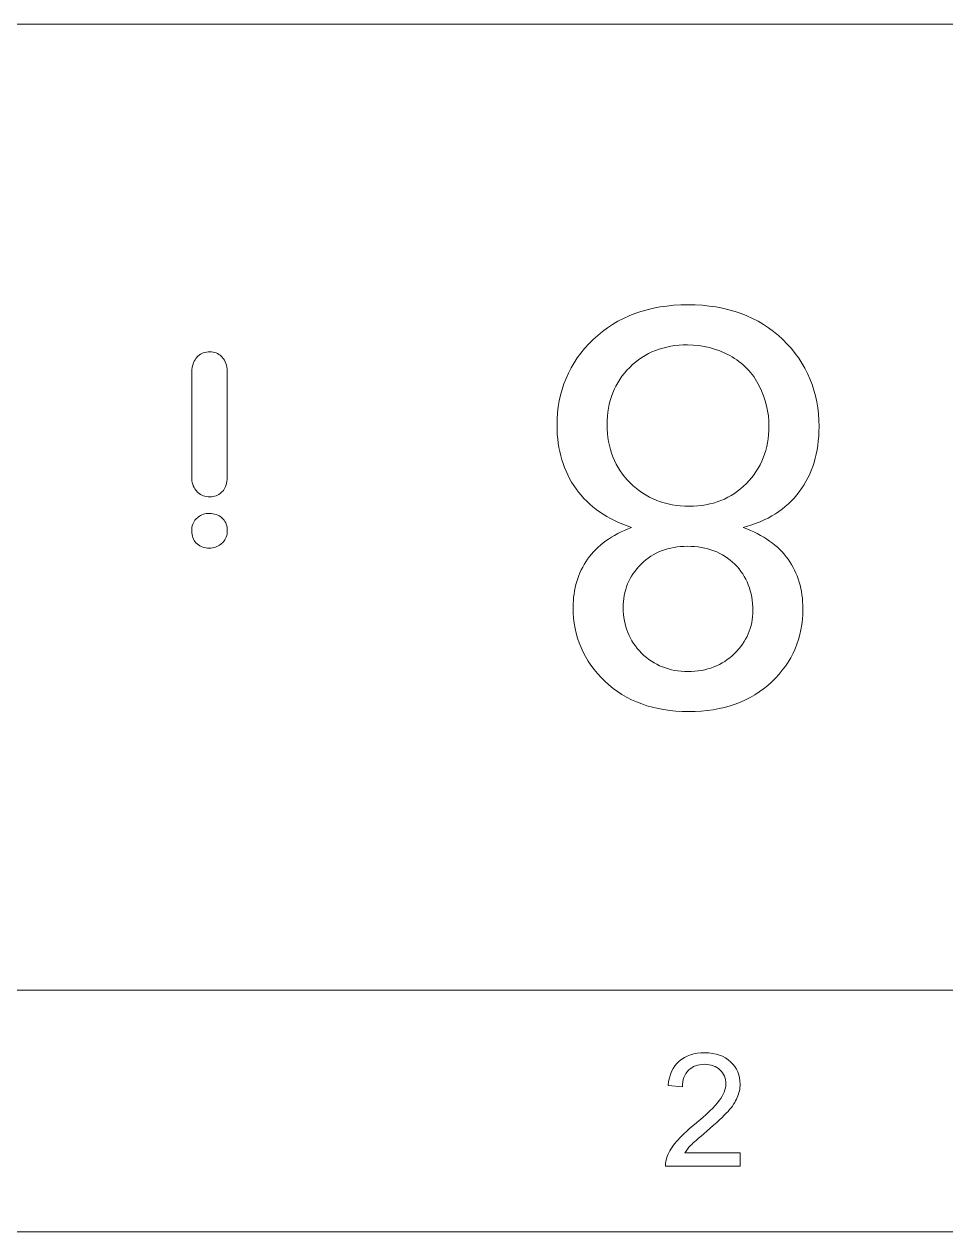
# Model space of a CAD drawing. Header units: millimetres. Extents: x -101 to 34, y -11 to -1.
# Drawn here: x 6.06 to 13.69, y -11.25 to -1.25 of the extents above; entities that cross this region are included whole.
import ezdxf

# ---------------------------------------------------------------- set-up
doc = ezdxf.new("R2010")
doc.units = ezdxf.units.MM
doc.header["$MEASUREMENT"] = 0
doc.layers.add('Layer 1', color=7, linetype='Continuous')

msp = doc.modelspace()

# ---------------------------------------------------------------- linework, layer by layer
at = {"layer": 'Layer 1', "lineweight": 20}
for points, knots in [([(-100.9197, -2.2468), (-100.9197, -2.2468), (-100.9197, -1.2468), (-100.9197, -1.2468), (-55.9197, -1.2468), (-10.9197, -1.2468), (34.0803, -1.2468), (34.0803, -1.2468), (34.0803, -10.2468), (34.0803, -10.2468)], [0, 0, 0, 0, 0.333333, 0.333333, 0.333333, 0.666667, 0.666667, 0.666667, 1, 1, 1, 1]), ([(19.0803, -10.2468), (19.0803, -10.2468), (34.0803, -10.2468), (34.0803, -10.2468), (34.0803, -10.2468), (34.0803, -11.2468), (34.0803, -11.2468), (-10.9197, -11.2468), (-55.9197, -11.2468), (-100.9197, -11.2468), (-100.9197, -11.2468), (-100.9197, -2.2468), (-100.9197, -2.2468), (-100.9197, -2.2468), (-85.9197, -2.2468), (-85.9197, -2.2468), (-85.9197, -2.2468), (-85.9197, -3.2468), (-85.9197, -3.2468), (-85.9197, -3.2468), (-70.9197, -3.2468), (-70.9197, -3.2468), (-70.9197, -3.2468), (-70.9197, -4.2468), (-70.9197, -4.2468), (-70.9197, -4.2468), (-55.9197, -4.2468), (-55.9197, -4.2468), (-55.9197, -4.2468), (-55.9197, -5.2468), (-55.9197, -5.2468), (-55.9197, -5.2468), (-40.9197, -5.2468), (-40.9197, -5.2468), (-40.9197, -5.2468), (-40.9197, -6.2468), (-40.9197, -6.2468), (-40.9197, -6.2468), (-25.9197, -6.2468), (-25.9197, -6.2468), (-25.9197, -6.2468), (-25.9197, -7.2468), (-25.9197, -7.2468), (-25.9197, -7.2468), (-10.9197, -7.2468), (-10.9197, -7.2468), (-10.9197, -7.2468), (-10.9197, -8.2468), (-10.9197, -8.2468), (-10.9197, -8.2468), (4.0803, -8.2468), (4.0803, -8.2468), (4.0803, -8.2468), (4.0803, -9.2468), (4.0803, -9.2468), (4.0803, -9.2468), (19.0803, -9.2468), (19.0803, -9.2468), (19.0803, -9.2468), (19.0803, -10.2468), (19.0803, -10.2468)], [0, 0, 0, 0, 0.05, 0.05, 0.05, 0.1, 0.1, 0.1, 0.15, 0.15, 0.15, 0.2, 0.2, 0.2, 0.25, 0.25, 0.25, 0.3, 0.3, 0.3, 0.35, 0.35, 0.35, 0.4, 0.4, 0.4, 0.45, 0.45, 0.45, 0.5, 0.5, 0.5, 0.55, 0.55, 0.55, 0.6, 0.6, 0.6, 0.65, 0.65, 0.65, 0.7, 0.7, 0.7, 0.75, 0.75, 0.75, 0.8, 0.8, 0.8, 0.85, 0.85, 0.85, 0.9, 0.9, 0.9, 0.95, 0.95, 0.95, 1, 1, 1, 1])]:
    msp.add_open_spline(points, degree=3, knots=knots, dxfattribs=at)
at = {"layer": 'Layer 1', "color": 1, "lineweight": 9}
for points, knots in [([(12.0148, -5.4144), (12.183, -5.4758), (12.3074, -5.5641), (12.3888, -5.6778), (12.4695, -5.7922), (12.5102, -5.9289), (12.5102, -6.0878), (12.5102, -6.3282), (12.4242, -6.5294), (12.2521, -6.693), (12.0793, -6.8566), (11.8505, -6.9387), (11.564, -6.9387), (11.2768, -6.9387), (11.0449, -6.855), (10.8698, -6.6876), (10.6947, -6.5202), (10.6072, -6.3167), (10.6072, -6.0763), (10.6072, -5.9235), (10.6471, -5.7899), (10.727, -5.677), (10.8068, -5.5633), (10.9282, -5.4758), (11.0918, -5.4144), (10.8898, -5.3483), (10.737, -5.2423), (10.6318, -5.0949), (10.5265, -4.9482), (10.4736, -4.7731), (10.4736, -4.5688), (10.4736, -4.287), (10.5734, -4.0505), (10.7723, -3.8585), (10.972, -3.6665), (11.2338, -3.5705), (11.5587, -3.5705), (11.8835, -3.5705), (12.1454, -3.6665), (12.3451, -3.8593), (12.544, -4.052), (12.6438, -4.2924), (12.6438, -4.5804), (12.6438, -4.7946), (12.5893, -4.9743), (12.4802, -5.1187), (12.3712, -5.2638), (12.216, -5.3621), (12.0148, -5.4144)], [0, 0, 0, 0, 0.0625, 0.0625, 0.0625, 0.125, 0.125, 0.125, 0.1875, 0.1875, 0.1875, 0.25, 0.25, 0.25, 0.3125, 0.3125, 0.3125, 0.375, 0.375, 0.375, 0.4375, 0.4375, 0.4375, 0.5, 0.5, 0.5, 0.5625, 0.5625, 0.5625, 0.625, 0.625, 0.625, 0.6875, 0.6875, 0.6875, 0.75, 0.75, 0.75, 0.8125, 0.8125, 0.8125, 0.875, 0.875, 0.875, 0.9375, 0.9375, 0.9375, 1, 1, 1, 1]), ([(7.448, -4.993), (7.448, -4.993), (7.448, -4.992), (7.448, -4.992), (7.448, -4.992), (7.448, -4.992), (7.448, -4.992), (7.448, -4.992), (7.448, -4.9889), (7.448, -4.9889), (7.448, -4.9889), (7.448, -4.9889), (7.448, -4.9889), (7.448, -4.9889), (7.448, -4.9838), (7.448, -4.9838), (7.448, -4.9838), (7.448, -4.9838), (7.448, -4.9838), (7.448, -4.9838), (7.448, -4.9769), (7.448, -4.9769), (7.448, -4.9769), (7.448, -4.9769), (7.448, -4.9769), (7.448, -4.9769), (7.448, -4.9682), (7.448, -4.9682), (7.448, -4.9682), (7.448, -4.9682), (7.448, -4.9682), (7.448, -4.9682), (7.448, -4.9578), (7.448, -4.9578), (7.448, -4.9578), (7.448, -4.9578), (7.448, -4.9578), (7.448, -4.9578), (7.448, -4.9458), (7.448, -4.9458), (7.448, -4.9458), (7.448, -4.9458), (7.448, -4.9458), (7.448, -4.9458), (7.448, -4.9322), (7.448, -4.9322), (7.448, -4.9322), (7.448, -4.9322), (7.448, -4.9322), (7.448, -4.9322), (7.448, -4.9172), (7.448, -4.9172), (7.448, -4.9172), (7.448, -4.9172), (7.448, -4.9172), (7.448, -4.9172), (7.448, -4.9009), (7.448, -4.9009), (7.448, -4.9009), (7.448, -4.9009), (7.448, -4.9009), (7.448, -4.9009), (7.448, -4.8833), (7.448, -4.8833), (7.448, -4.8833), (7.448, -4.8833), (7.448, -4.8833), (7.448, -4.8833), (7.448, -4.8646), (7.448, -4.8646), (7.448, -4.8646), (7.448, -4.8646), (7.448, -4.8646), (7.448, -4.8646), (7.448, -4.8447), (7.448, -4.8447), (7.448, -4.8447), (7.448, -4.8447), (7.448, -4.8447), (7.448, -4.8447), (7.448, -4.8238), (7.448, -4.8238), (7.448, -4.8238), (7.448, -4.8238), (7.448, -4.8238), (7.448, -4.8238), (7.448, -4.8021), (7.448, -4.8021), (7.448, -4.8021), (7.448, -4.8021), (7.448, -4.8021), (7.448, -4.8021), (7.448, -4.7795), (7.448, -4.7795), (7.448, -4.7795), (7.448, -4.7795), (7.448, -4.7795), (7.448, -4.7795), (7.448, -4.7561), (7.448, -4.7561), (7.448, -4.7561), (7.448, -4.7561), (7.448, -4.7561), (7.448, -4.7561), (7.448, -4.7321), (7.448, -4.7321), (7.448, -4.7321), (7.448, -4.7321), (7.448, -4.7321), (7.448, -4.7321), (7.448, -4.7076), (7.448, -4.7076), (7.448, -4.7076), (7.448, -4.7076), (7.448, -4.7076), (7.448, -4.7076), (7.448, -4.6826), (7.448, -4.6826), (7.448, -4.6826), (7.448, -4.6826), (7.448, -4.6826), (7.448, -4.6826), (7.448, -4.6571), (7.448, -4.6571), (7.448, -4.6571), (7.448, -4.6571), (7.448, -4.6571), (7.448, -4.6571), (7.448, -4.6314), (7.448, -4.6314), (7.448, -4.6314), (7.448, -4.6314), (7.448, -4.6314), (7.448, -4.6314), (7.448, -4.6054), (7.448, -4.6054), (7.448, -4.6054), (7.448, -4.6054), (7.448, -4.6054), (7.448, -4.6054), (7.448, -4.5794), (7.448, -4.5794), (7.448, -4.5794), (7.448, -4.5794), (7.448, -4.5794), (7.448, -4.5794), (7.448, -4.5532), (7.448, -4.5532), (7.448, -4.5532), (7.448, -4.5532), (7.448, -4.5532), (7.448, -4.5532), (7.448, -4.5272), (7.448, -4.5272), (7.448, -4.5272), (7.448, -4.5272), (7.448, -4.5272), (7.448, -4.5272), (7.448, -4.5012), (7.448, -4.5012), (7.448, -4.5012), (7.448, -4.5012), (7.448, -4.5012), (7.448, -4.5012), (7.448, -4.4755), (7.448, -4.4755), (7.448, -4.4755), (7.448, -4.4755), (7.448, -4.4755), (7.448, -4.4755), (7.448, -4.45), (7.448, -4.45), (7.448, -4.45), (7.448, -4.45), (7.448, -4.45), (7.448, -4.45), (7.448, -4.425), (7.448, -4.425), (7.448, -4.425), (7.448, -4.425), (7.448, -4.425), (7.448, -4.425), (7.448, -4.4005), (7.448, -4.4005), (7.448, -4.4005), (7.448, -4.4005), (7.448, -4.4005), (7.448, -4.4005), (7.448, -4.3765), (7.448, -4.3765), (7.448, -4.3765), (7.448, -4.3765), (7.448, -4.3765), (7.448, -4.3765), (7.448, -4.3531), (7.448, -4.3531), (7.448, -4.3531), (7.448, -4.3531), (7.448, -4.3531), (7.448, -4.3531), (7.448, -4.3306), (7.448, -4.3306), (7.448, -4.3306), (7.448, -4.3306), (7.448, -4.3306), (7.448, -4.3306), (7.448, -4.3088), (7.448, -4.3088), (7.448, -4.3088), (7.448, -4.3088), (7.448, -4.3088), (7.448, -4.3088), (7.448, -4.2879), (7.448, -4.2879), (7.448, -4.2879), (7.448, -4.2879), (7.448, -4.2879), (7.448, -4.2879), (7.448, -4.268), (7.448, -4.268), (7.448, -4.268), (7.448, -4.268), (7.448, -4.268), (7.448, -4.268), (7.448, -4.2493), (7.448, -4.2493), (7.448, -4.2493), (7.448, -4.2493), (7.448, -4.2493), (7.448, -4.2493), (7.448, -4.2317), (7.448, -4.2317), (7.448, -4.2317), (7.448, -4.2317), (7.448, -4.2317), (7.448, -4.2317), (7.448, -4.2154), (7.448, -4.2154), (7.448, -4.2154), (7.448, -4.2154), (7.448, -4.2154), (7.448, -4.2154), (7.448, -4.2004), (7.448, -4.2004), (7.448, -4.2004), (7.448, -4.2004), (7.448, -4.2004), (7.448, -4.2004), (7.448, -4.1869), (7.448, -4.1869), (7.448, -4.1869), (7.448, -4.1869), (7.448, -4.1869), (7.448, -4.1869), (7.448, -4.1748), (7.448, -4.1748), (7.448, -4.1748), (7.448, -4.1748), (7.448, -4.1748), (7.448, -4.1748), (7.448, -4.1644), (7.448, -4.1644), (7.448, -4.1644), (7.448, -4.1644), (7.448, -4.1644), (7.448, -4.1644), (7.448, -4.1557), (7.448, -4.1557), (7.448, -4.1557), (7.448, -4.1557), (7.448, -4.1557), (7.448, -4.1557), (7.448, -4.1488), (7.448, -4.1488), (7.448, -4.1488), (7.448, -4.1488), (7.448, -4.1488), (7.448, -4.1488), (7.448, -4.1437), (7.448, -4.1437), (7.448, -4.1437), (7.448, -4.1437), (7.448, -4.1437), (7.448, -4.1437), (7.448, -4.1406), (7.448, -4.1406), (7.448, -4.1406), (7.448, -4.1406), (7.448, -4.1406), (7.448, -4.1406), (7.4483, -4.1223), (7.4483, -4.1223), (7.4483, -4.1223), (7.4483, -4.1223), (7.4483, -4.1223), (7.4483, -4.1223), (7.4496, -4.1058), (7.4496, -4.1058), (7.4496, -4.1058), (7.4496, -4.1058), (7.4496, -4.1058), (7.4496, -4.1058), (7.4518, -4.0903), (7.4518, -4.0903), (7.4518, -4.0903), (7.4518, -4.0903), (7.4518, -4.0903), (7.4518, -4.0903), (7.4546, -4.0756), (7.4546, -4.0756), (7.4546, -4.0756), (7.4546, -4.0756), (7.4546, -4.0756), (7.4546, -4.0756), (7.4584, -4.0617), (7.4584, -4.0617), (7.4584, -4.0617), (7.4584, -4.0617), (7.4584, -4.0617), (7.4584, -4.0617), (7.463, -4.0488), (7.463, -4.0488), (7.463, -4.0488), (7.463, -4.0488), (7.463, -4.0488), (7.463, -4.0488), (7.4686, -4.0367), (7.4686, -4.0367), (7.4686, -4.0367), (7.4686, -4.0367), (7.4686, -4.0367), (7.4686, -4.0367), (7.4749, -4.0254), (7.4749, -4.0254), (7.4749, -4.0254), (7.4749, -4.0254), (7.4749, -4.0254), (7.4749, -4.0254), (7.482, -4.0151), (7.482, -4.0151), (7.482, -4.0151), (7.482, -4.0151), (7.482, -4.0151), (7.482, -4.0151), (7.4996, -3.996), (7.4996, -3.996), (7.4996, -3.996), (7.4996, -3.996), (7.4996, -3.996), (7.4996, -3.996), (7.5098, -3.9876), (7.5098, -3.9876), (7.5098, -3.9876), (7.5098, -3.9876), (7.5098, -3.9876), (7.5098, -3.9876), (7.5205, -3.9803), (7.5205, -3.9803), (7.5205, -3.9803), (7.5205, -3.9803), (7.5205, -3.9803), (7.5205, -3.9803), (7.5318, -3.9742), (7.5318, -3.9742), (7.5318, -3.9742), (7.5318, -3.9742), (7.5318, -3.9742), (7.5318, -3.9742), (7.5437, -3.9692), (7.5437, -3.9692), (7.5437, -3.9692), (7.5437, -3.9692), (7.5437, -3.9692), (7.5437, -3.9692), (7.556, -3.9652), (7.556, -3.9652), (7.556, -3.9652), (7.556, -3.9652), (7.556, -3.9652), (7.556, -3.9652), (7.5691, -3.9624), (7.5691, -3.9624), (7.5691, -3.9624), (7.5691, -3.9624), (7.5691, -3.9624), (7.5691, -3.9624), (7.5826, -3.9608), (7.5826, -3.9608), (7.5826, -3.9608), (7.5826, -3.9608), (7.5826, -3.9608), (7.5826, -3.9608), (7.6108, -3.9608), (7.6108, -3.9608), (7.6108, -3.9608), (7.6108, -3.9608), (7.6108, -3.9608), (7.6108, -3.9608), (7.6243, -3.9625), (7.6243, -3.9625), (7.6243, -3.9625), (7.6243, -3.9625), (7.6243, -3.9625), (7.6243, -3.9625), (7.6372, -3.9653), (7.6372, -3.9653), (7.6372, -3.9653), (7.6372, -3.9653), (7.6372, -3.9653), (7.6372, -3.9653), (7.6495, -3.9694), (7.6495, -3.9694), (7.6495, -3.9694), (7.6495, -3.9694), (7.6495, -3.9694), (7.6495, -3.9694), (7.6612, -3.9745), (7.6612, -3.9745), (7.6612, -3.9745), (7.6612, -3.9745), (7.6612, -3.9745), (7.6612, -3.9745), (7.6723, -3.9808), (7.6723, -3.9808), (7.6723, -3.9808), (7.6723, -3.9808), (7.6723, -3.9808), (7.6723, -3.9808), (7.6828, -3.9883), (7.6828, -3.9883), (7.6828, -3.9883), (7.6828, -3.9883), (7.6828, -3.9883), (7.6828, -3.9883), (7.6926, -3.9969), (7.6926, -3.9969), (7.6926, -3.9969), (7.6926, -3.9969), (7.6926, -3.9969), (7.6926, -3.9969), (7.7104, -4.0175), (7.7104, -4.0175), (7.7104, -4.0175), (7.7104, -4.0175), (7.7104, -4.0175), (7.7104, -4.0175), (7.7179, -4.0293), (7.7179, -4.0293), (7.7179, -4.0293), (7.7179, -4.0293), (7.7179, -4.0293), (7.7179, -4.0293), (7.7244, -4.0421), (7.7244, -4.0421), (7.7244, -4.0421), (7.7244, -4.0421), (7.7244, -4.0421), (7.7244, -4.0421), (7.73, -4.0559), (7.73, -4.0559), (7.73, -4.0559), (7.73, -4.0559), (7.73, -4.0559), (7.73, -4.0559), (7.7345, -4.0706), (7.7345, -4.0706), (7.7345, -4.0706), (7.7345, -4.0706), (7.7345, -4.0706), (7.7345, -4.0706), (7.738, -4.0864), (7.738, -4.0864), (7.738, -4.0864), (7.738, -4.0864), (7.738, -4.0864), (7.738, -4.0864), (7.7405, -4.1031), (7.7405, -4.1031), (7.7405, -4.1031), (7.7405, -4.1031), (7.7405, -4.1031), (7.7405, -4.1031), (7.742, -4.1209), (7.742, -4.1209), (7.742, -4.1209), (7.742, -4.1209), (7.742, -4.1209), (7.742, -4.1209), (7.7425, -4.1406), (7.7425, -4.1406), (7.7425, -4.1406), (7.7425, -4.1406), (7.7425, -4.1406), (7.7425, -4.1406), (7.7425, -4.1436), (7.7425, -4.1436), (7.7425, -4.1436), (7.7425, -4.1436), (7.7425, -4.1436), (7.7425, -4.1436), (7.7425, -4.1487), (7.7425, -4.1487), (7.7425, -4.1487), (7.7425, -4.1487), (7.7425, -4.1487), (7.7425, -4.1487), (7.7425, -4.1555), (7.7425, -4.1555), (7.7425, -4.1555), (7.7425, -4.1555), (7.7425, -4.1555), (7.7425, -4.1555), (7.7425, -4.1642), (7.7425, -4.1642), (7.7425, -4.1642), (7.7425, -4.1642), (7.7425, -4.1642), (7.7425, -4.1642), (7.7425, -4.1744), (7.7425, -4.1744), (7.7425, -4.1744), (7.7425, -4.1744), (7.7425, -4.1744), (7.7425, -4.1744), (7.7425, -4.1864), (7.7425, -4.1864), (7.7425, -4.1864), (7.7425, -4.1864), (7.7425, -4.1864), (7.7425, -4.1864), (7.7425, -4.1998), (7.7425, -4.1998), (7.7425, -4.1998), (7.7425, -4.1998), (7.7425, -4.1998), (7.7425, -4.1998), (7.7425, -4.2146), (7.7425, -4.2146), (7.7425, -4.2146), (7.7425, -4.2146), (7.7425, -4.2146), (7.7425, -4.2146), (7.7425, -4.2308), (7.7425, -4.2308), (7.7425, -4.2308), (7.7425, -4.2308), (7.7425, -4.2308), (7.7425, -4.2308), (7.7425, -4.2482), (7.7425, -4.2482), (7.7425, -4.2482), (7.7425, -4.2482), (7.7425, -4.2482), (7.7425, -4.2482), (7.7425, -4.2667), (7.7425, -4.2667), (7.7425, -4.2667), (7.7425, -4.2667), (7.7425, -4.2667), (7.7425, -4.2667), (7.7425, -4.2864), (7.7425, -4.2864), (7.7425, -4.2864), (7.7425, -4.2864), (7.7425, -4.2864), (7.7425, -4.2864), (7.7425, -4.307), (7.7425, -4.307), (7.7425, -4.307), (7.7425, -4.307), (7.7425, -4.307), (7.7425, -4.307), (7.7425, -4.3286), (7.7425, -4.3286), (7.7425, -4.3286), (7.7425, -4.3286), (7.7425, -4.3286), (7.7425, -4.3286), (7.7425, -4.351), (7.7425, -4.351), (7.7425, -4.351), (7.7425, -4.351), (7.7425, -4.351), (7.7425, -4.351), (7.7425, -4.374), (7.7425, -4.374), (7.7425, -4.374), (7.7425, -4.374), (7.7425, -4.374), (7.7425, -4.374), (7.7425, -4.3978), (7.7425, -4.3978), (7.7425, -4.3978), (7.7425, -4.3978), (7.7425, -4.3978), (7.7425, -4.3978), (7.7425, -4.422), (7.7425, -4.422), (7.7425, -4.422), (7.7425, -4.422), (7.7425, -4.422), (7.7425, -4.422), (7.7425, -4.4469), (7.7425, -4.4469), (7.7425, -4.4469), (7.7425, -4.4469), (7.7425, -4.4469), (7.7425, -4.4469), (7.7425, -4.472), (7.7425, -4.472), (7.7425, -4.472), (7.7425, -4.472), (7.7425, -4.472), (7.7425, -4.472), (7.7425, -4.4974), (7.7425, -4.4974), (7.7425, -4.4974), (7.7425, -4.4974), (7.7425, -4.4974), (7.7425, -4.4974), (7.7425, -4.5231), (7.7425, -4.5231), (7.7425, -4.5231), (7.7425, -4.5231), (7.7425, -4.5231), (7.7425, -4.5231), (7.7425, -4.5489), (7.7425, -4.5489), (7.7425, -4.5489), (7.7425, -4.5489), (7.7425, -4.5489), (7.7425, -4.5489), (7.7425, -4.5748), (7.7425, -4.5748), (7.7425, -4.5748), (7.7425, -4.5748), (7.7425, -4.5748), (7.7425, -4.5748), (7.7425, -4.6006), (7.7425, -4.6006), (7.7425, -4.6006), (7.7425, -4.6006), (7.7425, -4.6006), (7.7425, -4.6006), (7.7425, -4.6263), (7.7425, -4.6263), (7.7425, -4.6263), (7.7425, -4.6263), (7.7425, -4.6263), (7.7425, -4.6263), (7.7425, -4.6518), (7.7425, -4.6518), (7.7425, -4.6518), (7.7425, -4.6518), (7.7425, -4.6518), (7.7425, -4.6518), (7.7425, -4.6769), (7.7425, -4.6769), (7.7425, -4.6769), (7.7425, -4.6769), (7.7425, -4.6769), (7.7425, -4.6769), (7.7425, -4.7017), (7.7425, -4.7017), (7.7425, -4.7017), (7.7425, -4.7017), (7.7425, -4.7017), (7.7425, -4.7017), (7.7425, -4.726), (7.7425, -4.726), (7.7425, -4.726), (7.7425, -4.726), (7.7425, -4.726), (7.7425, -4.726), (7.7425, -4.7498), (7.7425, -4.7498), (7.7425, -4.7498), (7.7425, -4.7498), (7.7425, -4.7498), (7.7425, -4.7498), (7.7425, -4.7729), (7.7425, -4.7729), (7.7425, -4.7729), (7.7425, -4.7729), (7.7425, -4.7729), (7.7425, -4.7729), (7.7425, -4.7952), (7.7425, -4.7952), (7.7425, -4.7952), (7.7425, -4.7952), (7.7425, -4.7952), (7.7425, -4.7952), (7.7425, -4.8167), (7.7425, -4.8167), (7.7425, -4.8167), (7.7425, -4.8167), (7.7425, -4.8167), (7.7425, -4.8167), (7.7425, -4.8374), (7.7425, -4.8374), (7.7425, -4.8374), (7.7425, -4.8374), (7.7425, -4.8374), (7.7425, -4.8374), (7.7425, -4.857), (7.7425, -4.857), (7.7425, -4.857), (7.7425, -4.857), (7.7425, -4.857), (7.7425, -4.857), (7.7425, -4.8756), (7.7425, -4.8756), (7.7425, -4.8756), (7.7425, -4.8756), (7.7425, -4.8756), (7.7425, -4.8756), (7.7425, -4.893), (7.7425, -4.893), (7.7425, -4.893), (7.7425, -4.893), (7.7425, -4.893), (7.7425, -4.893), (7.7425, -4.9092), (7.7425, -4.9092), (7.7425, -4.9092), (7.7425, -4.9092), (7.7425, -4.9092), (7.7425, -4.9092), (7.7425, -4.924), (7.7425, -4.924), (7.7425, -4.924), (7.7425, -4.924), (7.7425, -4.924), (7.7425, -4.924), (7.7425, -4.9374), (7.7425, -4.9374), (7.7425, -4.9374), (7.7425, -4.9374), (7.7425, -4.9374), (7.7425, -4.9374), (7.7425, -4.9493), (7.7425, -4.9493), (7.7425, -4.9493), (7.7425, -4.9493), (7.7425, -4.9493), (7.7425, -4.9493), (7.7425, -4.9596), (7.7425, -4.9596), (7.7425, -4.9596), (7.7425, -4.9596), (7.7425, -4.9596), (7.7425, -4.9596), (7.7425, -4.9682), (7.7425, -4.9682), (7.7425, -4.9682), (7.7425, -4.9682), (7.7425, -4.9682), (7.7425, -4.9682), (7.7425, -4.9751), (7.7425, -4.9751), (7.7425, -4.9751), (7.7425, -4.9751), (7.7425, -4.9751), (7.7425, -4.9751), (7.7425, -4.9801), (7.7425, -4.9801), (7.7425, -4.9801), (7.7425, -4.9801), (7.7425, -4.9801), (7.7425, -4.9801), (7.7425, -4.9831), (7.7425, -4.9831), (7.7425, -4.9831), (7.7425, -4.9831), (7.7425, -4.9831), (7.7425, -4.9831), (7.7422, -5.0014), (7.7422, -5.0014), (7.7422, -5.0014), (7.7422, -5.0014), (7.7422, -5.0014), (7.7422, -5.0014), (7.7409, -5.0177), (7.7409, -5.0177), (7.7409, -5.0177), (7.7409, -5.0177), (7.7409, -5.0177), (7.7409, -5.0177), (7.7388, -5.033), (7.7388, -5.033), (7.7388, -5.033), (7.7388, -5.033), (7.7388, -5.033), (7.7388, -5.033), (7.736, -5.0475), (7.736, -5.0475), (7.736, -5.0475), (7.736, -5.0475), (7.736, -5.0475), (7.736, -5.0475), (7.7323, -5.0612), (7.7323, -5.0612), (7.7323, -5.0612), (7.7323, -5.0612), (7.7323, -5.0612), (7.7323, -5.0612), (7.7278, -5.0739), (7.7278, -5.0739), (7.7278, -5.0739), (7.7278, -5.0739), (7.7278, -5.0739), (7.7278, -5.0739), (7.7225, -5.0858), (7.7225, -5.0858), (7.7225, -5.0858), (7.7225, -5.0858), (7.7225, -5.0858), (7.7225, -5.0858), (7.7165, -5.0969), (7.7165, -5.0969), (7.7165, -5.0969), (7.7165, -5.0969), (7.7165, -5.0969), (7.7165, -5.0969), (7.7096, -5.107), (7.7096, -5.107), (7.7096, -5.107), (7.7096, -5.107), (7.7096, -5.107), (7.7096, -5.107), (7.6926, -5.1256), (7.6926, -5.1256), (7.6926, -5.1256), (7.6926, -5.1256), (7.6926, -5.1256), (7.6926, -5.1256), (7.6828, -5.1338), (7.6828, -5.1338), (7.6828, -5.1338), (7.6828, -5.1338), (7.6828, -5.1338), (7.6828, -5.1338), (7.6723, -5.1409), (7.6723, -5.1409), (7.6723, -5.1409), (7.6723, -5.1409), (7.6723, -5.1409), (7.6723, -5.1409), (7.6612, -5.147), (7.6612, -5.147), (7.6612, -5.147), (7.6612, -5.147), (7.6612, -5.147), (7.6612, -5.147), (7.6495, -5.1519), (7.6495, -5.1519), (7.6495, -5.1519), (7.6495, -5.1519), (7.6495, -5.1519), (7.6495, -5.1519), (7.6372, -5.1557), (7.6372, -5.1557), (7.6372, -5.1557), (7.6372, -5.1557), (7.6372, -5.1557), (7.6372, -5.1557), (7.6243, -5.1584), (7.6243, -5.1584), (7.6243, -5.1584), (7.6243, -5.1584), (7.6243, -5.1584), (7.6243, -5.1584), (7.6108, -5.1601), (7.6108, -5.1601), (7.6108, -5.1601), (7.6108, -5.1601), (7.6108, -5.1601), (7.6108, -5.1601), (7.5826, -5.1601), (7.5826, -5.1601), (7.5826, -5.1601), (7.5826, -5.1601), (7.5826, -5.1601), (7.5826, -5.1601), (7.5691, -5.1584), (7.5691, -5.1584), (7.5691, -5.1584), (7.5691, -5.1584), (7.5691, -5.1584), (7.5691, -5.1584), (7.556, -5.1557), (7.556, -5.1557), (7.556, -5.1557), (7.556, -5.1557), (7.556, -5.1557), (7.556, -5.1557), (7.5437, -5.1519), (7.5437, -5.1519), (7.5437, -5.1519), (7.5437, -5.1519), (7.5437, -5.1519), (7.5437, -5.1519), (7.5318, -5.147), (7.5318, -5.147), (7.5318, -5.147), (7.5318, -5.147), (7.5318, -5.147), (7.5318, -5.147), (7.5205, -5.1409), (7.5205, -5.1409), (7.5205, -5.1409), (7.5205, -5.1409), (7.5205, -5.1409), (7.5205, -5.1409), (7.5098, -5.1338), (7.5098, -5.1338), (7.5098, -5.1338), (7.5098, -5.1338), (7.5098, -5.1338), (7.5098, -5.1338), (7.4996, -5.1256), (7.4996, -5.1256), (7.4996, -5.1256), (7.4996, -5.1256), (7.4996, -5.1256), (7.4996, -5.1256), (7.4811, -5.106), (7.4811, -5.106), (7.4811, -5.106), (7.4811, -5.106), (7.4811, -5.106), (7.4811, -5.106), (7.4734, -5.0949), (7.4734, -5.0949), (7.4734, -5.0949), (7.4734, -5.0949), (7.4734, -5.0949), (7.4734, -5.0949), (7.4667, -5.0829), (7.4667, -5.0829), (7.4667, -5.0829), (7.4667, -5.0829), (7.4667, -5.0829), (7.4667, -5.0829), (7.461, -5.07), (7.461, -5.07), (7.461, -5.07), (7.461, -5.07), (7.461, -5.07), (7.461, -5.07), (7.4563, -5.0563), (7.4563, -5.0563), (7.4563, -5.0563), (7.4563, -5.0563), (7.4563, -5.0563), (7.4563, -5.0563), (7.4526, -5.0418), (7.4526, -5.0418), (7.4526, -5.0418), (7.4526, -5.0418), (7.4526, -5.0418), (7.4526, -5.0418), (7.45, -5.0263), (7.45, -5.0263), (7.45, -5.0263), (7.45, -5.0263), (7.45, -5.0263), (7.45, -5.0263), (7.4485, -5.0101), (7.4485, -5.0101), (7.4485, -5.0101), (7.4485, -5.0101), (7.4485, -5.0101), (7.4485, -5.0101), (7.448, -4.993), (7.448, -4.993)], [0, 0, 0, 0, 0.003077, 0.003077, 0.003077, 0.006154, 0.006154, 0.006154, 0.009231, 0.009231, 0.009231, 0.012308, 0.012308, 0.012308, 0.015385, 0.015385, 0.015385, 0.018462, 0.018462, 0.018462, 0.021538, 0.021538, 0.021538, 0.024615, 0.024615, 0.024615, 0.027692, 0.027692, 0.027692, 0.030769, 0.030769, 0.030769, 0.033846, 0.033846, 0.033846, 0.036923, 0.036923, 0.036923, 0.04, 0.04, 0.04, 0.043077, 0.043077, 0.043077, 0.046154, 0.046154, 0.046154, 0.049231, 0.049231, 0.049231, 0.052308, 0.052308, 0.052308, 0.055385, 0.055385, 0.055385, 0.058462, 0.058462, 0.058462, 0.061538, 0.061538, 0.061538, 0.064615, 0.064615, 0.064615, 0.067692, 0.067692, 0.067692, 0.070769, 0.070769, 0.070769, 0.073846, 0.073846, 0.073846, 0.076923, 0.076923, 0.076923, 0.08, 0.08, 0.08, 0.083077, 0.083077, 0.083077, 0.086154, 0.086154, 0.086154, 0.089231, 0.089231, 0.089231, 0.092308, 0.092308, 0.092308, 0.095385, 0.095385, 0.095385, 0.098462, 0.098462, 0.098462, 0.101538, 0.101538, 0.101538, 0.104615, 0.104615, 0.104615, 0.107692, 0.107692, 0.107692, 0.110769, 0.110769, 0.110769, 0.113846, 0.113846, 0.113846, 0.116923, 0.116923, 0.116923, 0.12, 0.12, 0.12, 0.123077, 0.123077, 0.123077, 0.126154, 0.126154, 0.126154, 0.129231, 0.129231, 0.129231, 0.132308, 0.132308, 0.132308, 0.135385, 0.135385, 0.135385, 0.138462, 0.138462, 0.138462, 0.141538, 0.141538, 0.141538, 0.144615, 0.144615, 0.144615, 0.147692, 0.147692, 0.147692, 0.150769, 0.150769, 0.150769, 0.153846, 0.153846, 0.153846, 0.156923, 0.156923, 0.156923, 0.16, 0.16, 0.16, 0.163077, 0.163077, 0.163077, 0.166154, 0.166154, 0.166154, 0.169231, 0.169231, 0.169231, 0.172308, 0.172308, 0.172308, 0.175385, 0.175385, 0.175385, 0.178462, 0.178462, 0.178462, 0.181538, 0.181538, 0.181538, 0.184615, 0.184615, 0.184615, 0.187692, 0.187692, 0.187692, 0.190769, 0.190769, 0.190769, 0.193846, 0.193846, 0.193846, 0.196923, 0.196923, 0.196923, 0.2, 0.2, 0.2, 0.203077, 0.203077, 0.203077, 0.206154, 0.206154, 0.206154, 0.209231, 0.209231, 0.209231, 0.212308, 0.212308, 0.212308, 0.215385, 0.215385, 0.215385, 0.218462, 0.218462, 0.218462, 0.221538, 0.221538, 0.221538, 0.224615, 0.224615, 0.224615, 0.227692, 0.227692, 0.227692, 0.230769, 0.230769, 0.230769, 0.233846, 0.233846, 0.233846, 0.236923, 0.236923, 0.236923, 0.24, 0.24, 0.24, 0.243077, 0.243077, 0.243077, 0.246154, 0.246154, 0.246154, 0.249231, 0.249231, 0.249231, 0.252308, 0.252308, 0.252308, 0.255385, 0.255385, 0.255385, 0.258462, 0.258462, 0.258462, 0.261538, 0.261538, 0.261538, 0.264615, 0.264615, 0.264615, 0.267692, 0.267692, 0.267692, 0.270769, 0.270769, 0.270769, 0.273846, 0.273846, 0.273846, 0.276923, 0.276923, 0.276923, 0.28, 0.28, 0.28, 0.283077, 0.283077, 0.283077, 0.286154, 0.286154, 0.286154, 0.289231, 0.289231, 0.289231, 0.292308, 0.292308, 0.292308, 0.295385, 0.295385, 0.295385, 0.298462, 0.298462, 0.298462, 0.301538, 0.301538, 0.301538, 0.304615, 0.304615, 0.304615, 0.307692, 0.307692, 0.307692, 0.310769, 0.310769, 0.310769, 0.313846, 0.313846, 0.313846, 0.316923, 0.316923, 0.316923, 0.32, 0.32, 0.32, 0.323077, 0.323077, 0.323077, 0.326154, 0.326154, 0.326154, 0.329231, 0.329231, 0.329231, 0.332308, 0.332308, 0.332308, 0.335385, 0.335385, 0.335385, 0.338462, 0.338462, 0.338462, 0.341538, 0.341538, 0.341538, 0.344615, 0.344615, 0.344615, 0.347692, 0.347692, 0.347692, 0.350769, 0.350769, 0.350769, 0.353846, 0.353846, 0.353846, 0.356923, 0.356923, 0.356923, 0.36, 0.36, 0.36, 0.363077, 0.363077, 0.363077, 0.366154, 0.366154, 0.366154, 0.369231, 0.369231, 0.369231, 0.372308, 0.372308, 0.372308, 0.375385, 0.375385, 0.375385, 0.378462, 0.378462, 0.378462, 0.381538, 0.381538, 0.381538, 0.384615, 0.384615, 0.384615, 0.387692, 0.387692, 0.387692, 0.390769, 0.390769, 0.390769, 0.393846, 0.393846, 0.393846, 0.396923, 0.396923, 0.396923, 0.4, 0.4, 0.4, 0.403077, 0.403077, 0.403077, 0.406154, 0.406154, 0.406154, 0.409231, 0.409231, 0.409231, 0.412308, 0.412308, 0.412308, 0.415385, 0.415385, 0.415385, 0.418462, 0.418462, 0.418462, 0.421538, 0.421538, 0.421538, 0.424615, 0.424615, 0.424615, 0.427692, 0.427692, 0.427692, 0.430769, 0.430769, 0.430769, 0.433846, 0.433846, 0.433846, 0.436923, 0.436923, 0.436923, 0.44, 0.44, 0.44, 0.443077, 0.443077, 0.443077, 0.446154, 0.446154, 0.446154, 0.449231, 0.449231, 0.449231, 0.452308, 0.452308, 0.452308, 0.455385, 0.455385, 0.455385, 0.458462, 0.458462, 0.458462, 0.461538, 0.461538, 0.461538, 0.464615, 0.464615, 0.464615, 0.467692, 0.467692, 0.467692, 0.470769, 0.470769, 0.470769, 0.473846, 0.473846, 0.473846, 0.476923, 0.476923, 0.476923, 0.48, 0.48, 0.48, 0.483077, 0.483077, 0.483077, 0.486154, 0.486154, 0.486154, 0.489231, 0.489231, 0.489231, 0.492308, 0.492308, 0.492308, 0.495385, 0.495385, 0.495385, 0.498462, 0.498462, 0.498462, 0.501538, 0.501538, 0.501538, 0.504615, 0.504615, 0.504615, 0.507692, 0.507692, 0.507692, 0.510769, 0.510769, 0.510769, 0.513846, 0.513846, 0.513846, 0.516923, 0.516923, 0.516923, 0.52, 0.52, 0.52, 0.523077, 0.523077, 0.523077, 0.526154, 0.526154, 0.526154, 0.529231, 0.529231, 0.529231, 0.532308, 0.532308, 0.532308, 0.535385, 0.535385, 0.535385, 0.538462, 0.538462, 0.538462, 0.541538, 0.541538, 0.541538, 0.544615, 0.544615, 0.544615, 0.547692, 0.547692, 0.547692, 0.550769, 0.550769, 0.550769, 0.553846, 0.553846, 0.553846, 0.556923, 0.556923, 0.556923, 0.56, 0.56, 0.56, 0.563077, 0.563077, 0.563077, 0.566154, 0.566154, 0.566154, 0.569231, 0.569231, 0.569231, 0.572308, 0.572308, 0.572308, 0.575385, 0.575385, 0.575385, 0.578462, 0.578462, 0.578462, 0.581538, 0.581538, 0.581538, 0.584615, 0.584615, 0.584615, 0.587692, 0.587692, 0.587692, 0.590769, 0.590769, 0.590769, 0.593846, 0.593846, 0.593846, 0.596923, 0.596923, 0.596923, 0.6, 0.6, 0.6, 0.603077, 0.603077, 0.603077, 0.606154, 0.606154, 0.606154, 0.609231, 0.609231, 0.609231, 0.612308, 0.612308, 0.612308, 0.615385, 0.615385, 0.615385, 0.618462, 0.618462, 0.618462, 0.621538, 0.621538, 0.621538, 0.624615, 0.624615, 0.624615, 0.627692, 0.627692, 0.627692, 0.630769, 0.630769, 0.630769, 0.633846, 0.633846, 0.633846, 0.636923, 0.636923, 0.636923, 0.64, 0.64, 0.64, 0.643077, 0.643077, 0.643077, 0.646154, 0.646154, 0.646154, 0.649231, 0.649231, 0.649231, 0.652308, 0.652308, 0.652308, 0.655385, 0.655385, 0.655385, 0.658462, 0.658462, 0.658462, 0.661538, 0.661538, 0.661538, 0.664615, 0.664615, 0.664615, 0.667692, 0.667692, 0.667692, 0.670769, 0.670769, 0.670769, 0.673846, 0.673846, 0.673846, 0.676923, 0.676923, 0.676923, 0.68, 0.68, 0.68, 0.683077, 0.683077, 0.683077, 0.686154, 0.686154, 0.686154, 0.689231, 0.689231, 0.689231, 0.692308, 0.692308, 0.692308, 0.695385, 0.695385, 0.695385, 0.698462, 0.698462, 0.698462, 0.701538, 0.701538, 0.701538, 0.704615, 0.704615, 0.704615, 0.707692, 0.707692, 0.707692, 0.710769, 0.710769, 0.710769, 0.713846, 0.713846, 0.713846, 0.716923, 0.716923, 0.716923, 0.72, 0.72, 0.72, 0.723077, 0.723077, 0.723077, 0.726154, 0.726154, 0.726154, 0.729231, 0.729231, 0.729231, 0.732308, 0.732308, 0.732308, 0.735385, 0.735385, 0.735385, 0.738462, 0.738462, 0.738462, 0.741538, 0.741538, 0.741538, 0.744615, 0.744615, 0.744615, 0.747692, 0.747692, 0.747692, 0.750769, 0.750769, 0.750769, 0.753846, 0.753846, 0.753846, 0.756923, 0.756923, 0.756923, 0.76, 0.76, 0.76, 0.763077, 0.763077, 0.763077, 0.766154, 0.766154, 0.766154, 0.769231, 0.769231, 0.769231, 0.772308, 0.772308, 0.772308, 0.775385, 0.775385, 0.775385, 0.778462, 0.778462, 0.778462, 0.781538, 0.781538, 0.781538, 0.784615, 0.784615, 0.784615, 0.787692, 0.787692, 0.787692, 0.790769, 0.790769, 0.790769, 0.793846, 0.793846, 0.793846, 0.796923, 0.796923, 0.796923, 0.8, 0.8, 0.8, 0.803077, 0.803077, 0.803077, 0.806154, 0.806154, 0.806154, 0.809231, 0.809231, 0.809231, 0.812308, 0.812308, 0.812308, 0.815385, 0.815385, 0.815385, 0.818462, 0.818462, 0.818462, 0.821538, 0.821538, 0.821538, 0.824615, 0.824615, 0.824615, 0.827692, 0.827692, 0.827692, 0.830769, 0.830769, 0.830769, 0.833846, 0.833846, 0.833846, 0.836923, 0.836923, 0.836923, 0.84, 0.84, 0.84, 0.843077, 0.843077, 0.843077, 0.846154, 0.846154, 0.846154, 0.849231, 0.849231, 0.849231, 0.852308, 0.852308, 0.852308, 0.855385, 0.855385, 0.855385, 0.858462, 0.858462, 0.858462, 0.861538, 0.861538, 0.861538, 0.864615, 0.864615, 0.864615, 0.867692, 0.867692, 0.867692, 0.870769, 0.870769, 0.870769, 0.873846, 0.873846, 0.873846, 0.876923, 0.876923, 0.876923, 0.88, 0.88, 0.88, 0.883077, 0.883077, 0.883077, 0.886154, 0.886154, 0.886154, 0.889231, 0.889231, 0.889231, 0.892308, 0.892308, 0.892308, 0.895385, 0.895385, 0.895385, 0.898462, 0.898462, 0.898462, 0.901538, 0.901538, 0.901538, 0.904615, 0.904615, 0.904615, 0.907692, 0.907692, 0.907692, 0.910769, 0.910769, 0.910769, 0.913846, 0.913846, 0.913846, 0.916923, 0.916923, 0.916923, 0.92, 0.92, 0.92, 0.923077, 0.923077, 0.923077, 0.926154, 0.926154, 0.926154, 0.929231, 0.929231, 0.929231, 0.932308, 0.932308, 0.932308, 0.935385, 0.935385, 0.935385, 0.938462, 0.938462, 0.938462, 0.941538, 0.941538, 0.941538, 0.944615, 0.944615, 0.944615, 0.947692, 0.947692, 0.947692, 0.950769, 0.950769, 0.950769, 0.953846, 0.953846, 0.953846, 0.956923, 0.956923, 0.956923, 0.96, 0.96, 0.96, 0.963077, 0.963077, 0.963077, 0.966154, 0.966154, 0.966154, 0.969231, 0.969231, 0.969231, 0.972308, 0.972308, 0.972308, 0.975385, 0.975385, 0.975385, 0.978462, 0.978462, 0.978462, 0.981538, 0.981538, 0.981538, 0.984615, 0.984615, 0.984615, 0.987692, 0.987692, 0.987692, 0.990769, 0.990769, 0.990769, 0.993846, 0.993846, 0.993846, 0.996923, 0.996923, 0.996923, 1, 1, 1, 1]), ([(12.2291, -4.5773), (12.2291, -4.4613), (12.2022, -4.35), (12.1485, -4.2417), (12.0947, -4.1342), (12.0133, -4.0505), (11.9042, -3.9913), (11.796, -3.9322), (11.6792, -3.9023), (11.5556, -3.9023), (11.3605, -3.9023), (11.2008, -3.9645), (11.0756, -4.0889), (10.9505, -4.2133), (10.8883, -4.3715), (10.8883, -4.5635), (10.8883, -4.7585), (10.9528, -4.9198), (11.081, -5.0473), (11.21, -5.1748), (11.3728, -5.2385), (11.5687, -5.2385), (11.7606, -5.2385), (11.9181, -5.1755), (12.0425, -5.0496), (12.1669, -4.9236), (12.2291, -4.7662), (12.2291, -4.5773)], [0, 0, 0, 0, 0.111111, 0.111111, 0.111111, 0.222222, 0.222222, 0.222222, 0.333333, 0.333333, 0.333333, 0.444444, 0.444444, 0.444444, 0.555556, 0.555556, 0.555556, 0.666667, 0.666667, 0.666667, 0.777778, 0.777778, 0.777778, 0.888889, 0.888889, 0.888889, 1, 1, 1, 1]), ([(7.5937, -5.2979), (7.5937, -5.2979), (7.6089, -5.2986), (7.6089, -5.2986), (7.6089, -5.2986), (7.6089, -5.2986), (7.6089, -5.2986), (7.6089, -5.2986), (7.6234, -5.3003), (7.6234, -5.3003), (7.6234, -5.3003), (7.6234, -5.3003), (7.6234, -5.3003), (7.6234, -5.3003), (7.6373, -5.3032), (7.6373, -5.3032), (7.6373, -5.3032), (7.6373, -5.3032), (7.6373, -5.3032), (7.6373, -5.3032), (7.6508, -5.3073), (7.6508, -5.3073), (7.6508, -5.3073), (7.6508, -5.3073), (7.6508, -5.3073), (7.6508, -5.3073), (7.6636, -5.3127), (7.6636, -5.3127), (7.6636, -5.3127), (7.6636, -5.3127), (7.6636, -5.3127), (7.6636, -5.3127), (7.676, -5.3192), (7.676, -5.3192), (7.676, -5.3192), (7.676, -5.3192), (7.676, -5.3192), (7.676, -5.3192), (7.6878, -5.3268), (7.6878, -5.3268), (7.6878, -5.3268), (7.6878, -5.3268), (7.6878, -5.3268), (7.6878, -5.3268), (7.7081, -5.3444), (7.7081, -5.3444), (7.7081, -5.3444), (7.7081, -5.3444), (7.7081, -5.3444), (7.7081, -5.3444), (7.7162, -5.3539), (7.7162, -5.3539), (7.7162, -5.3539), (7.7162, -5.3539), (7.7162, -5.3539), (7.7162, -5.3539), (7.7232, -5.3642), (7.7232, -5.3642), (7.7232, -5.3642), (7.7232, -5.3642), (7.7232, -5.3642), (7.7232, -5.3642), (7.7291, -5.3754), (7.7291, -5.3754), (7.7291, -5.3754), (7.7291, -5.3754), (7.7291, -5.3754), (7.7291, -5.3754), (7.7339, -5.3873), (7.7339, -5.3873), (7.7339, -5.3873), (7.7339, -5.3873), (7.7339, -5.3873), (7.7339, -5.3873), (7.7377, -5.4), (7.7377, -5.4), (7.7377, -5.4), (7.7377, -5.4), (7.7377, -5.4), (7.7377, -5.4), (7.7404, -5.4134), (7.7404, -5.4134), (7.7404, -5.4134), (7.7404, -5.4134), (7.7404, -5.4134), (7.7404, -5.4134), (7.742, -5.4277), (7.742, -5.4277), (7.742, -5.4277), (7.742, -5.4277), (7.742, -5.4277), (7.742, -5.4277), (7.742, -5.4562), (7.742, -5.4562), (7.742, -5.4562), (7.742, -5.4562), (7.742, -5.4562), (7.742, -5.4562), (7.7403, -5.4692), (7.7403, -5.4692), (7.7403, -5.4692), (7.7403, -5.4692), (7.7403, -5.4692), (7.7403, -5.4692), (7.7376, -5.4816), (7.7376, -5.4816), (7.7376, -5.4816), (7.7376, -5.4816), (7.7376, -5.4816), (7.7376, -5.4816), (7.7337, -5.4936), (7.7337, -5.4936), (7.7337, -5.4936), (7.7337, -5.4936), (7.7337, -5.4936), (7.7337, -5.4936), (7.7288, -5.505), (7.7288, -5.505), (7.7288, -5.505), (7.7288, -5.505), (7.7288, -5.505), (7.7288, -5.505), (7.7227, -5.5159), (7.7227, -5.5159), (7.7227, -5.5159), (7.7227, -5.5159), (7.7227, -5.5159), (7.7227, -5.5159), (7.7156, -5.5262), (7.7156, -5.5262), (7.7156, -5.5262), (7.7156, -5.5262), (7.7156, -5.5262), (7.7156, -5.5262), (7.7072, -5.536), (7.7072, -5.536), (7.7072, -5.536), (7.7072, -5.536), (7.7072, -5.536), (7.7072, -5.536), (7.6877, -5.5538), (7.6877, -5.5538), (7.6877, -5.5538), (7.6877, -5.5538), (7.6877, -5.5538), (7.6877, -5.5538), (7.6772, -5.5613), (7.6772, -5.5613), (7.6772, -5.5613), (7.6772, -5.5613), (7.6772, -5.5613), (7.6772, -5.5613), (7.6663, -5.5678), (7.6663, -5.5678), (7.6663, -5.5678), (7.6663, -5.5678), (7.6663, -5.5678), (7.6663, -5.5678), (7.6552, -5.5733), (7.6552, -5.5733), (7.6552, -5.5733), (7.6552, -5.5733), (7.6552, -5.5733), (7.6552, -5.5733), (7.6436, -5.5778), (7.6436, -5.5778), (7.6436, -5.5778), (7.6436, -5.5778), (7.6436, -5.5778), (7.6436, -5.5778), (7.6316, -5.5814), (7.6316, -5.5814), (7.6316, -5.5814), (7.6316, -5.5814), (7.6316, -5.5814), (7.6316, -5.5814), (7.6194, -5.5839), (7.6194, -5.5839), (7.6194, -5.5839), (7.6194, -5.5839), (7.6194, -5.5839), (7.6194, -5.5839), (7.6067, -5.5853), (7.6067, -5.5853), (7.6067, -5.5853), (7.6067, -5.5853), (7.6067, -5.5853), (7.6067, -5.5853), (7.5796, -5.5853), (7.5796, -5.5853), (7.5796, -5.5853), (7.5796, -5.5853), (7.5796, -5.5853), (7.5796, -5.5853), (7.5658, -5.5836), (7.5658, -5.5836), (7.5658, -5.5836), (7.5658, -5.5836), (7.5658, -5.5836), (7.5658, -5.5836), (7.5525, -5.5807), (7.5525, -5.5807), (7.5525, -5.5807), (7.5525, -5.5807), (7.5525, -5.5807), (7.5525, -5.5807), (7.5397, -5.5768), (7.5397, -5.5768), (7.5397, -5.5768), (7.5397, -5.5768), (7.5397, -5.5768), (7.5397, -5.5768), (7.5272, -5.5716), (7.5272, -5.5716), (7.5272, -5.5716), (7.5272, -5.5716), (7.5272, -5.5716), (7.5272, -5.5716), (7.5152, -5.5654), (7.5152, -5.5654), (7.5152, -5.5654), (7.5152, -5.5654), (7.5152, -5.5654), (7.5152, -5.5654), (7.5035, -5.5579), (7.5035, -5.5579), (7.5035, -5.5579), (7.5035, -5.5579), (7.5035, -5.5579), (7.5035, -5.5579), (7.4829, -5.5407), (7.4829, -5.5407), (7.4829, -5.5407), (7.4829, -5.5407), (7.4829, -5.5407), (7.4829, -5.5407), (7.4747, -5.5313), (7.4747, -5.5313), (7.4747, -5.5313), (7.4747, -5.5313), (7.4747, -5.5313), (7.4747, -5.5313), (7.4676, -5.521), (7.4676, -5.521), (7.4676, -5.521), (7.4676, -5.521), (7.4676, -5.521), (7.4676, -5.521), (7.4616, -5.5099), (7.4616, -5.5099), (7.4616, -5.5099), (7.4616, -5.5099), (7.4616, -5.5099), (7.4616, -5.5099), (7.4567, -5.4981), (7.4567, -5.4981), (7.4567, -5.4981), (7.4567, -5.4981), (7.4567, -5.4981), (7.4567, -5.4981), (7.4529, -5.4855), (7.4529, -5.4855), (7.4529, -5.4855), (7.4529, -5.4855), (7.4529, -5.4855), (7.4529, -5.4855), (7.4501, -5.472), (7.4501, -5.472), (7.4501, -5.472), (7.4501, -5.472), (7.4501, -5.472), (7.4501, -5.472), (7.4485, -5.4578), (7.4485, -5.4578), (7.4485, -5.4578), (7.4485, -5.4578), (7.4485, -5.4578), (7.4485, -5.4578), (7.4485, -5.4279), (7.4485, -5.4279), (7.4485, -5.4279), (7.4485, -5.4279), (7.4485, -5.4279), (7.4485, -5.4279), (7.45, -5.4139), (7.45, -5.4139), (7.45, -5.4139), (7.45, -5.4139), (7.45, -5.4139), (7.45, -5.4139), (7.4527, -5.4006), (7.4527, -5.4006), (7.4527, -5.4006), (7.4527, -5.4006), (7.4527, -5.4006), (7.4527, -5.4006), (7.4565, -5.388), (7.4565, -5.388), (7.4565, -5.388), (7.4565, -5.388), (7.4565, -5.388), (7.4565, -5.388), (7.4613, -5.3762), (7.4613, -5.3762), (7.4613, -5.3762), (7.4613, -5.3762), (7.4613, -5.3762), (7.4613, -5.3762), (7.4671, -5.3651), (7.4671, -5.3651), (7.4671, -5.3651), (7.4671, -5.3651), (7.4671, -5.3651), (7.4671, -5.3651), (7.474, -5.3548), (7.474, -5.3548), (7.474, -5.3548), (7.474, -5.3548), (7.474, -5.3548), (7.474, -5.3548), (7.482, -5.3452), (7.482, -5.3452), (7.482, -5.3452), (7.482, -5.3452), (7.482, -5.3452), (7.482, -5.3452), (7.5009, -5.3283), (7.5009, -5.3283), (7.5009, -5.3283), (7.5009, -5.3283), (7.5009, -5.3283), (7.5009, -5.3283), (7.5111, -5.3212), (7.5111, -5.3212), (7.5111, -5.3212), (7.5111, -5.3212), (7.5111, -5.3212), (7.5111, -5.3212), (7.5217, -5.3151), (7.5217, -5.3151), (7.5217, -5.3151), (7.5217, -5.3151), (7.5217, -5.3151), (7.5217, -5.3151), (7.5327, -5.3098), (7.5327, -5.3098), (7.5327, -5.3098), (7.5327, -5.3098), (7.5327, -5.3098), (7.5327, -5.3098), (7.5441, -5.3056), (7.5441, -5.3056), (7.5441, -5.3056), (7.5441, -5.3056), (7.5441, -5.3056), (7.5441, -5.3056), (7.5559, -5.3023), (7.5559, -5.3023), (7.5559, -5.3023), (7.5559, -5.3023), (7.5559, -5.3023), (7.5559, -5.3023), (7.5681, -5.2998), (7.5681, -5.2998), (7.5681, -5.2998), (7.5681, -5.2998), (7.5681, -5.2998), (7.5681, -5.2998), (7.5807, -5.2984), (7.5807, -5.2984), (7.5807, -5.2984), (7.5807, -5.2984), (7.5807, -5.2984), (7.5807, -5.2984), (7.5937, -5.2979), (7.5937, -5.2979)], [0, 0, 0, 0, 0.008, 0.008, 0.008, 0.016, 0.016, 0.016, 0.024, 0.024, 0.024, 0.032, 0.032, 0.032, 0.04, 0.04, 0.04, 0.048, 0.048, 0.048, 0.056, 0.056, 0.056, 0.064, 0.064, 0.064, 0.072, 0.072, 0.072, 0.08, 0.08, 0.08, 0.088, 0.088, 0.088, 0.096, 0.096, 0.096, 0.104, 0.104, 0.104, 0.112, 0.112, 0.112, 0.12, 0.12, 0.12, 0.128, 0.128, 0.128, 0.136, 0.136, 0.136, 0.144, 0.144, 0.144, 0.152, 0.152, 0.152, 0.16, 0.16, 0.16, 0.168, 0.168, 0.168, 0.176, 0.176, 0.176, 0.184, 0.184, 0.184, 0.192, 0.192, 0.192, 0.2, 0.2, 0.2, 0.208, 0.208, 0.208, 0.216, 0.216, 0.216, 0.224, 0.224, 0.224, 0.232, 0.232, 0.232, 0.24, 0.24, 0.24, 0.248, 0.248, 0.248, 0.256, 0.256, 0.256, 0.264, 0.264, 0.264, 0.272, 0.272, 0.272, 0.28, 0.28, 0.28, 0.288, 0.288, 0.288, 0.296, 0.296, 0.296, 0.304, 0.304, 0.304, 0.312, 0.312, 0.312, 0.32, 0.32, 0.32, 0.328, 0.328, 0.328, 0.336, 0.336, 0.336, 0.344, 0.344, 0.344, 0.352, 0.352, 0.352, 0.36, 0.36, 0.36, 0.368, 0.368, 0.368, 0.376, 0.376, 0.376, 0.384, 0.384, 0.384, 0.392, 0.392, 0.392, 0.4, 0.4, 0.4, 0.408, 0.408, 0.408, 0.416, 0.416, 0.416, 0.424, 0.424, 0.424, 0.432, 0.432, 0.432, 0.44, 0.44, 0.44, 0.448, 0.448, 0.448, 0.456, 0.456, 0.456, 0.464, 0.464, 0.464, 0.472, 0.472, 0.472, 0.48, 0.48, 0.48, 0.488, 0.488, 0.488, 0.496, 0.496, 0.496, 0.504, 0.504, 0.504, 0.512, 0.512, 0.512, 0.52, 0.52, 0.52, 0.528, 0.528, 0.528, 0.536, 0.536, 0.536, 0.544, 0.544, 0.544, 0.552, 0.552, 0.552, 0.56, 0.56, 0.56, 0.568, 0.568, 0.568, 0.576, 0.576, 0.576, 0.584, 0.584, 0.584, 0.592, 0.592, 0.592, 0.6, 0.6, 0.6, 0.608, 0.608, 0.608, 0.616, 0.616, 0.616, 0.624, 0.624, 0.624, 0.632, 0.632, 0.632, 0.64, 0.64, 0.64, 0.648, 0.648, 0.648, 0.656, 0.656, 0.656, 0.664, 0.664, 0.664, 0.672, 0.672, 0.672, 0.68, 0.68, 0.68, 0.688, 0.688, 0.688, 0.696, 0.696, 0.696, 0.704, 0.704, 0.704, 0.712, 0.712, 0.712, 0.72, 0.72, 0.72, 0.728, 0.728, 0.728, 0.736, 0.736, 0.736, 0.744, 0.744, 0.744, 0.752, 0.752, 0.752, 0.76, 0.76, 0.76, 0.768, 0.768, 0.768, 0.776, 0.776, 0.776, 0.784, 0.784, 0.784, 0.792, 0.792, 0.792, 0.8, 0.8, 0.8, 0.808, 0.808, 0.808, 0.816, 0.816, 0.816, 0.824, 0.824, 0.824, 0.832, 0.832, 0.832, 0.84, 0.84, 0.84, 0.848, 0.848, 0.848, 0.856, 0.856, 0.856, 0.864, 0.864, 0.864, 0.872, 0.872, 0.872, 0.88, 0.88, 0.88, 0.888, 0.888, 0.888, 0.896, 0.896, 0.896, 0.904, 0.904, 0.904, 0.912, 0.912, 0.912, 0.92, 0.92, 0.92, 0.928, 0.928, 0.928, 0.936, 0.936, 0.936, 0.944, 0.944, 0.944, 0.952, 0.952, 0.952, 0.96, 0.96, 0.96, 0.968, 0.968, 0.968, 0.976, 0.976, 0.976, 0.984, 0.984, 0.984, 0.992, 0.992, 0.992, 1, 1, 1, 1]), ([(12.0955, -6.1024), (12.0955, -5.9458), (12.0456, -5.8183), (11.9465, -5.7192), (11.8467, -5.6202), (11.7161, -5.5702), (11.5541, -5.5702), (11.3966, -5.5702), (11.2692, -5.6194), (11.1701, -5.7177), (11.071, -5.816), (11.0219, -5.9366), (11.0219, -6.0794), (11.0219, -6.2284), (11.0726, -6.3536), (11.1747, -6.4549), (11.2761, -6.5563), (11.4043, -6.607), (11.5587, -6.607), (11.7146, -6.607), (11.8428, -6.5571), (11.9442, -6.458), (12.0448, -6.3589), (12.0955, -6.2407), (12.0955, -6.1024)], [0, 0, 0, 0, 0.125, 0.125, 0.125, 0.25, 0.25, 0.25, 0.375, 0.375, 0.375, 0.5, 0.5, 0.5, 0.625, 0.625, 0.625, 0.75, 0.75, 0.75, 0.875, 0.875, 0.875, 1, 1, 1, 1]), ([(11.9912, -10.5937), (11.9912, -10.5937), (11.9912, -10.7034), (11.9912, -10.7034), (11.9912, -10.7034), (11.3721, -10.7034), (11.3721, -10.7034), (11.3712, -10.6758), (11.3758, -10.6492), (11.3856, -10.6235), (11.4015, -10.5815), (11.4269, -10.5399), (11.462, -10.4992), (11.497, -10.4585), (11.5471, -10.4115), (11.6122, -10.3582), (11.7134, -10.2748), (11.7822, -10.2088), (11.8181, -10.1601), (11.8542, -10.1113), (11.8723, -10.0652), (11.8723, -10.0216), (11.8723, -9.9761), (11.856, -9.9378), (11.8233, -9.9065), (11.7907, -9.8753), (11.748, -9.8597), (11.6956, -9.8597), (11.64, -9.8597), (11.5956, -9.8762), (11.5623, -9.9093), (11.529, -9.9422), (11.5123, -9.9879), (11.5118, -10.0464), (11.5118, -10.0464), (11.3943, -10.0347), (11.3943, -10.0347), (11.4023, -9.9467), (11.4328, -9.8797), (11.4855, -9.8335), (11.5384, -9.7874), (11.6091, -9.7643), (11.6982, -9.7643), (11.7879, -9.7643), (11.859, -9.7891), (11.9113, -9.839), (11.9637, -9.8888), (11.9899, -9.9507), (11.9899, -10.0242), (11.9899, -10.0617), (11.9822, -10.0985), (11.9668, -10.1346), (11.9515, -10.1709), (11.9261, -10.209), (11.8906, -10.2491), (11.8549, -10.2889), (11.7959, -10.344), (11.7136, -10.4137), (11.6446, -10.4716), (11.6002, -10.5108), (11.5806, -10.5314), (11.561, -10.5521), (11.5449, -10.5728), (11.5321, -10.5937), (11.5321, -10.5937), (11.9912, -10.5937), (11.9912, -10.5937)], [0, 0, 0, 0, 0.045455, 0.045455, 0.045455, 0.090909, 0.090909, 0.090909, 0.136364, 0.136364, 0.136364, 0.181818, 0.181818, 0.181818, 0.227273, 0.227273, 0.227273, 0.272727, 0.272727, 0.272727, 0.318182, 0.318182, 0.318182, 0.363636, 0.363636, 0.363636, 0.409091, 0.409091, 0.409091, 0.454545, 0.454545, 0.454545, 0.5, 0.5, 0.5, 0.545455, 0.545455, 0.545455, 0.590909, 0.590909, 0.590909, 0.636364, 0.636364, 0.636364, 0.681818, 0.681818, 0.681818, 0.727273, 0.727273, 0.727273, 0.772727, 0.772727, 0.772727, 0.818182, 0.818182, 0.818182, 0.863636, 0.863636, 0.863636, 0.909091, 0.909091, 0.909091, 0.954545, 0.954545, 0.954545, 1, 1, 1, 1])]:
    msp.add_open_spline(points, degree=3, knots=knots, dxfattribs=at)

doc.saveas('drawing.dxf')
